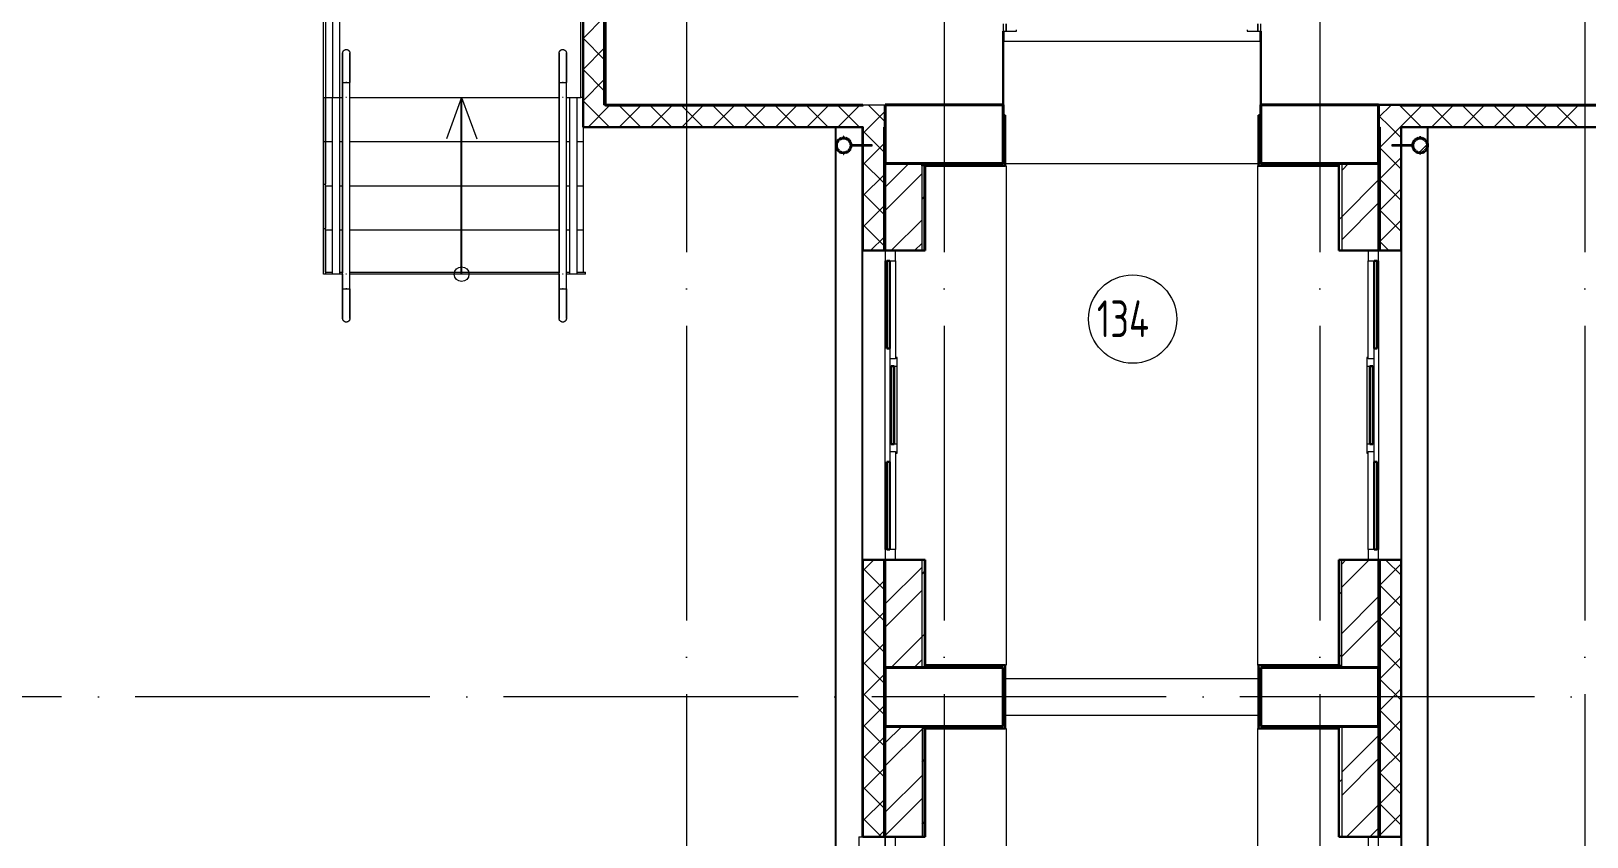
# Model space of a CAD drawing. Header units: millimetres. Extents: x -259809 to 472825, y -397243 to 31861.
# Drawn here: x -39156 to -28592, y -346452 to -340982 of the extents above; entities that cross this region are included whole.
import ezdxf

# ---------------------------------------------------------------- set-up
doc = ezdxf.new("R2010")
doc.units = ezdxf.units.MM
doc.linetypes.add('ADSK_Линия сетки', pattern=[25, 20, -2.5, 0, -2.5])
doc.linetypes.add('ADSK_Сверху', pattern=[450, 300, -150])
for name, color, linetype, lineweight in [('_ Окна', 252, 'Continuous', 30), ('Аннотация', 252, 'Continuous', 18), ('Двери', 252, 'Continuous', 9), ('Лестницы', 252, 'Continuous', 9), ('Линии', 7, 'Continuous', 9), ('Марки помещений', 252, 'Continuous', 20), ('Несущие колонны', 252, 'Continuous', 18), ('Обобщенные модели', 252, 'Continuous', 18), ('Ограждение', 252, 'Continuous', 9), ('Окна', 252, 'Continuous', 9), ('Оси', 252, 'Continuous', 9), ('Стены внутренние', 252, 'Continuous', 18), ('Стены наружные', 252, 'Continuous', 18), ('Стены штриховка', 7, 'Continuous', 9)]:
    doc.layers.add(name, color=color, linetype=linetype, lineweight=lineweight)
doc.layers.add('Стены', color=194, linetype='Continuous')
doc.layers.add('Узлы', color=252, linetype='Continuous')
doc.styles.add('GOST Common_3', font='', dxfattribs={"height": 3.5})
doc.styles.get('GOST Common_3').set_extended_font_data('GOST 2.304 type A')
pattern_1 = [(45, (-32119.82, 94.42), (-106.066, 106.066), [])]

# ---------------------------------------------------------------- blocks, each defined once
blk = doc.blocks.new('1 этаж')
at = {"layer": 'Обобщенные модели', "lineweight": 9, "true_color": 0x636466}
h = blk.add_hatch(dxfattribs=at)
h.set_pattern_fill('FP_8', color=251, style=0, pattern_type=2)
h.set_pattern_definition(pattern_1)
h.paths.add_polyline_path([(-33647, 10880), (-33625, 10881), (-33606, 10891), (-33592, 10909), (-33588, 10929), (-33594, 10951), (-33608, 10969), (-33628, 10977), (-33651, 10976), (-33670, 10966), (-33683, 10948), (-33688, 10929), (-33682, 10906), (-33667, 10889), (-33649, 10880)])
h = blk.add_hatch(dxfattribs=at)
h.set_pattern_fill('FP_7', color=251, style=0, pattern_type=2)
h.set_pattern_definition(pattern_1)
h.paths.add_polyline_path([(-29714, 10880), (-29710, 10881), (-29692, 10891), (-29678, 10909), (-29674, 10929), (-29680, 10951), (-29694, 10969), (-29714, 10977), (-29737, 10977), (-29756, 10966), (-29769, 10948), (-29774, 10929), (-29768, 10906), (-29753, 10889), (-29733, 10880), (-29724, 10880)])
at = {"layer": '_ Окна', "color": 251, "lineweight": 18, "true_color": 0x636466}
for p, q in [((-33356, 10215), (-33356, 10145)), ((-33356, 10145), (-33346, 10145)), ((-33326, 10145), (-33286, 10145)), ((-33286, 10145), (-33286, 10215)), ((-30076, 10215), (-30076, 10145)), ((-30076, 10145), (-30036, 10145)), ((-30016, 10145), (-30006, 10145)), ((-30006, 10145), (-30006, 10215)), ((-33286, 9480), (-33326, 9480)), ((-33326, 9480), (-33326, 9430)), ((-33326, 9430), (-33276, 9430)), ((-33276, 9490), (-33286, 9490)), ((-33286, 9490), (-33286, 9480)), ((-33276, 9430), (-33276, 9490)), ((-30076, 9490), (-30086, 9490)), ((-30086, 9490), (-30086, 9430)), ((-30086, 9430), (-30036, 9430)), ((-30076, 9480), (-30076, 9490)), ((-30036, 9480), (-30076, 9480)), ((-30036, 9430), (-30036, 9480)), ((-33276, 8900), (-33326, 8900)), ((-33326, 8900), (-33326, 8850)), ((-33276, 8840), (-33276, 8900)), ((-30036, 8900), (-30086, 8900)), ((-30086, 8900), (-30086, 8840)), ((-30036, 8850), (-30036, 8900)), ((-33326, 8850), (-33286, 8850)), ((-33286, 8850), (-33286, 8840)), ((-33286, 8840), (-33276, 8840)), ((-30086, 8840), (-30076, 8840)), ((-30076, 8840), (-30076, 8850)), ((-30076, 8850), (-30036, 8850)), ((-33346, 8185), (-33356, 8185)), ((-33356, 8185), (-33356, 8115)), ((-33286, 8185), (-33326, 8185)), ((-33286, 8115), (-33286, 8185)), ((-30036, 8185), (-30076, 8185)), ((-30076, 8185), (-30076, 8115)), ((-30006, 8185), (-30016, 8185)), ((-30006, 8115), (-30006, 8185)), ((-33356, 6235), (-33356, 6165)), ((-33286, 6165), (-33286, 6235)), ((-30076, 6235), (-30076, 6165)), ((-30006, 6165), (-30006, 6235))]:
    blk.add_line(p, q, dxfattribs=at)
at = {"layer": '_ Окна', "color": 251, "true_color": 0x636466}
for p, q in [((-33326, 10145), (-33346, 10145)), ((-33346, 10145), (-33346, 9550)), ((-33326, 9550), (-33326, 10145)), ((-30036, 10145), (-30036, 9550)), ((-30016, 10145), (-30036, 10145)), ((-30016, 9550), (-30016, 10145)), ((-33346, 9550), (-33326, 9550)), ((-30036, 9550), (-30016, 9550)), ((-33296, 9430), (-33316, 9430)), ((-33316, 9430), (-33316, 8900)), ((-33296, 8900), (-33296, 9430)), ((-30066, 9430), (-30066, 8900)), ((-30046, 9430), (-30066, 9430)), ((-30046, 8900), (-30046, 9430)), ((-33316, 8900), (-33296, 8900)), ((-30066, 8900), (-30046, 8900)), ((-33326, 8780), (-33346, 8780)), ((-33346, 8780), (-33346, 8185)), ((-33326, 8185), (-33326, 8780)), ((-30036, 8780), (-30036, 8185)), ((-30016, 8780), (-30036, 8780)), ((-30016, 8185), (-30016, 8780)), ((-33346, 8185), (-33326, 8185)), ((-30036, 8185), (-30016, 8185))]:
    blk.add_line(p, q, dxfattribs=at)
at = {"layer": 'Аннотация', "color": 251, "lineweight": 20, "true_color": 0x636466}
for q in [(-36335, 10973), (-36130, 10973)]:
    blk.add_line((-36233, 11255), q, dxfattribs=at)
blk.add_circle((-36233, 10055), 50, dxfattribs=at)
at = {"layer": 'Двери', "color": 251, "true_color": 0x636466}
for p, q in [((-32556, 11755), (-32556, 11705)), ((-32536, 11705), (-32536, 11755)), ((-32536, 11755), (-32536, 11705)), ((-30826, 11755), (-30826, 11705)), ((-30826, 11705), (-30826, 11755)), ((-30806, 11705), (-30806, 11755)), ((-32556, 11705), (-32536, 11705)), ((-32536, 11705), (-32464, 11705)), ((-32464, 11705), (-32464, 11713)), ((-30898, 11713), (-30898, 11705)), ((-30898, 11705), (-30826, 11705)), ((-30826, 11705), (-30806, 11705))]:
    blk.add_line(p, q, dxfattribs=at)
at = {"layer": 'Лестницы', "color": 251, "true_color": 0x636466}
for p, q in [((-37156, 14738), (-37156, 11255)), ((-37156, 11255), (-37111, 11255)), ((-37156, 10955), (-37156, 11255)), ((-37156, 11255), (-37111, 11255)), ((-37060, 11255), (-37041, 11255)), ((-37060, 11255), (-37041, 11255)), ((-36991, 11255), (-35571, 11255)), ((-36991, 11255), (-35571, 11255)), ((-35521, 11255), (-35501, 11255)), ((-35521, 11255), (-35501, 11255)), ((-35451, 11255), (-35423, 11255)), ((-35451, 11255), (-35423, 11255)), ((-35406, 10955), (-35406, 11053)), ((-37156, 10655), (-37156, 10955)), ((-37156, 10955), (-37111, 10955)), ((-37156, 10955), (-37111, 10955)), ((-37061, 10955), (-37041, 10955)), ((-37061, 10955), (-37041, 10955)), ((-36991, 10955), (-35571, 10955)), ((-36991, 10955), (-35571, 10955)), ((-35521, 10955), (-35501, 10955)), ((-35521, 10955), (-35501, 10955)), ((-35451, 10955), (-35406, 10955)), ((-35451, 10955), (-35406, 10955)), ((-35406, 10655), (-35406, 10955)), ((-37156, 10355), (-37156, 10655)), ((-37156, 10655), (-37111, 10655)), ((-37156, 10655), (-37111, 10655)), ((-37061, 10655), (-37041, 10655)), ((-37061, 10655), (-37041, 10655)), ((-36991, 10655), (-35571, 10655)), ((-36991, 10655), (-35571, 10655)), ((-35521, 10655), (-35501, 10655)), ((-35521, 10655), (-35501, 10655)), ((-35451, 10655), (-35406, 10655)), ((-35451, 10655), (-35406, 10655)), ((-35406, 10355), (-35406, 10655)), ((-37156, 10068), (-37156, 10355)), ((-37156, 10355), (-37111, 10355)), ((-37156, 10355), (-37111, 10355)), ((-37061, 10355), (-37041, 10355)), ((-37061, 10355), (-37041, 10355)), ((-36991, 10355), (-35571, 10355)), ((-36991, 10355), (-35571, 10355)), ((-35521, 10355), (-35501, 10355)), ((-35521, 10355), (-35501, 10355)), ((-35451, 10355), (-35406, 10355)), ((-35451, 10355), (-35406, 10355)), ((-35406, 10068), (-35406, 10355))]:
    blk.add_line(p, q, dxfattribs=at)
at = {"layer": 'Линии', "color": 251, "linetype": 'ADSK_Сверху', "ltscale": 100, "true_color": 0x636466}
for p, q in [((-32556, 10805), (-30806, 10805)), ((-32556, 7310), (-30806, 7310)), ((-32556, 7060), (-30806, 7060))]:
    blk.add_line(p, q, dxfattribs=at)
at = {"layer": 'Марки помещений', "color": 251, "true_color": 0x636466}
blk.add_circle((-31676, 9750), 300, dxfattribs=at)
at = {"layer": 'Несущие колонны', "color": 251, "lineweight": 40, "true_color": 0x636466}
for p, q in [((-33356, 11205), (-32556, 11205)), ((-33356, 10805), (-33356, 11205)), ((-32556, 11205), (-33356, 11205)), ((-33356, 11205), (-33356, 10805)), ((-32556, 11205), (-32556, 10805)), ((-32556, 10805), (-32556, 11205)), ((-30806, 11205), (-30006, 11205)), ((-30806, 10805), (-30806, 11205)), ((-30006, 11205), (-30806, 11205)), ((-30806, 11205), (-30806, 10805)), ((-30006, 11205), (-30006, 10805)), ((-30006, 10805), (-30006, 11205)), ((-32556, 10805), (-33356, 10805)), ((-33106, 10805), (-32556, 10805)), ((-30006, 10805), (-30806, 10805)), ((-30806, 10805), (-30256, 10805)), ((-33356, 7385), (-32556, 7385)), ((-33356, 6985), (-33356, 7385)), ((-33356, 7385), (-33356, 6985)), ((-32556, 7385), (-33106, 7385)), ((-32556, 7385), (-32556, 6985)), ((-32556, 6985), (-32556, 7385)), ((-30806, 7385), (-30006, 7385)), ((-30806, 6985), (-30806, 7385)), ((-30256, 7385), (-30806, 7385)), ((-30806, 7385), (-30806, 6985)), ((-30006, 7385), (-30006, 6985)), ((-30006, 6985), (-30006, 7385)), ((-32556, 6985), (-33356, 6985)), ((-33106, 6985), (-32556, 6985)), ((-30006, 6985), (-30806, 6985)), ((-30806, 6985), (-30256, 6985))]:
    blk.add_line(p, q, dxfattribs=at)
at = {"layer": 'Несущие колонны', "color": 251, "true_color": 0x636466}
for p, q in [((-33356, 10805), (-33106, 10805)), ((-30256, 10805), (-30006, 10805)), ((-33106, 7385), (-33356, 7385)), ((-30006, 7385), (-30256, 7385)), ((-33356, 6985), (-33106, 6985)), ((-30256, 6985), (-30006, 6985))]:
    blk.add_line(p, q, dxfattribs=at)
at = {"layer": 'Обобщенные модели', "color": 251, "true_color": 0x636466}
for p, q in [((-33637, 10991), (-33639, 10991)), ((-33639, 10991), (-33639, 10981)), ((-33637, 10991), (-33639, 10991)), ((-33639, 10991), (-33639, 10981)), ((-33637, 10991), (-33639, 10991)), ((-33639, 10991), (-33639, 10981)), ((-33637, 10991), (-33639, 10991)), ((-33639, 10991), (-33639, 10981)), ((-33637, 10981), (-33637, 10991)), ((-33637, 10981), (-33637, 10991)), ((-33637, 10981), (-33637, 10991)), ((-33637, 10981), (-33637, 10991)), ((-29723, 10991), (-29725, 10991)), ((-29725, 10991), (-29725, 10981)), ((-29723, 10991), (-29725, 10991)), ((-29725, 10991), (-29725, 10981)), ((-29723, 10991), (-29725, 10991)), ((-29725, 10991), (-29725, 10981)), ((-29723, 10991), (-29725, 10991)), ((-29725, 10991), (-29725, 10981)), ((-29723, 10981), (-29723, 10991)), ((-29723, 10981), (-29723, 10991)), ((-29723, 10981), (-29723, 10991)), ((-29723, 10981), (-29723, 10991)), ((-33639, 10979), (-33639, 10981)), ((-33637, 10979), (-33639, 10979)), ((-33637, 10981), (-33637, 10979)), ((-33446, 10932), (-33586, 10932)), ((-33586, 10932), (-33586, 10930)), ((-33586, 10928), (-33586, 10925)), ((-33586, 10925), (-33446, 10925)), ((-33446, 10925), (-33446, 10932)), ((-29776, 10932), (-29916, 10932)), ((-29916, 10932), (-29916, 10925)), ((-29916, 10925), (-29776, 10925)), ((-29776, 10930), (-29776, 10932)), ((-29776, 10925), (-29776, 10928)), ((-29725, 10979), (-29725, 10981)), ((-29723, 10979), (-29725, 10979)), ((-29723, 10981), (-29723, 10979)), ((-33639, 10877), (-33639, 10879)), ((-33639, 10879), (-33637, 10879)), ((-33639, 10877), (-33639, 10867)), ((-33639, 10877), (-33639, 10867)), ((-33639, 10877), (-33639, 10867)), ((-33639, 10877), (-33639, 10867)), ((-33639, 10867), (-33637, 10867)), ((-33639, 10867), (-33637, 10867)), ((-33639, 10867), (-33637, 10867)), ((-33639, 10867), (-33637, 10867)), ((-33637, 10879), (-33637, 10877)), ((-33637, 10867), (-33637, 10877)), ((-33637, 10867), (-33637, 10877)), ((-33637, 10867), (-33637, 10877)), ((-33637, 10867), (-33637, 10877)), ((-29725, 10877), (-29725, 10879)), ((-29725, 10879), (-29723, 10879)), ((-29725, 10877), (-29725, 10867)), ((-29725, 10877), (-29725, 10867)), ((-29725, 10877), (-29725, 10867)), ((-29725, 10877), (-29725, 10867)), ((-29725, 10867), (-29723, 10867)), ((-29725, 10867), (-29723, 10867)), ((-29725, 10867), (-29723, 10867)), ((-29725, 10867), (-29723, 10867)), ((-29723, 10879), (-29723, 10877)), ((-29723, 10867), (-29723, 10877)), ((-29723, 10867), (-29723, 10877)), ((-29723, 10867), (-29723, 10877)), ((-29723, 10867), (-29723, 10877))]:
    blk.add_line(p, q, dxfattribs=at)
for centre, radius, start, end in [((-33638, 10929), 52, 0, 180), ((-33638, 10929), 52, 180, 0), ((-33638, 10929), 50, 0, 180), ((-33638, 10929), 50, 180, 0), ((-29724, 10929), 52, 0, 180), ((-29724, 10929), 52, 180, 0), ((-29724, 10929), 50, 0, 180), ((-29724, 10929), 50, 180, 0)]:
    blk.add_arc(centre, radius, start, end, dxfattribs=at)
at = {"layer": 'Обобщенные модели', "color": 251, "lineweight": 40, "true_color": 0x636466}
for centre, start, end in [((-33638, 10929), 156.6941, 180), ((-33638, 10929), 180, 203.3059), ((-33638, 10929), 131.0768, 152.8285), ((-33638, 10929), 207.1715, 228.9232), ((-33638, 10929), 103.6312, 126.2008), ((-33638, 10929), 233.7992, 256.3688), ((-33638, 10929), 78.9964, 101.0036), ((-33638, 10929), 53.7992, 76.3688), ((-33638, 10929), 284.3935, 306.2008), ((-33638, 10929), 27.1715, 49.417), ((-33638, 10929), 310.583, 332.8285), ((-33638, 10929), 0, 23.3059), ((-33638, 10929), 336.6941, 0), ((-29724, 10929), 156.6941, 180), ((-29724, 10929), 180, 203.3059), ((-29724, 10929), 130.583, 152.8285), ((-29724, 10929), 207.1715, 229.417), ((-29724, 10929), 103.6312, 126.2008), ((-29724, 10929), 233.7992, 256.3688), ((-29724, 10929), 78.9964, 101.0036), ((-29724, 10929), 53.7992, 76.3688), ((-29724, 10929), 283.6312, 306.2008), ((-29724, 10929), 27.1715, 49.417), ((-29724, 10929), 310.583, 332.8285), ((-29724, 10929), 0, 23.3059), ((-29724, 10929), 336.6941, 0), ((-33638, 10929), 258.9964, 281.0036), ((-29724, 10929), 258.9964, 281.0036)]:
    blk.add_arc(centre, 50, start, end, dxfattribs=at)
at = {"layer": 'Ограждение', "color": 251, "true_color": 0x636466}
for p, q in [((-37110, 14753), (-37110, 11255)), ((-37060, 11255), (-37060, 14753)), ((-37041, 11355), (-37041, 11261)), ((-37041, 11355), (-36991, 11355)), ((-37041, 11255), (-37041, 11355)), ((-37013, 11355), (-37018, 11355)), ((-37018, 11355), (-37016, 11355)), ((-37016, 11355), (-37013, 11355)), ((-36991, 11261), (-36991, 11355)), ((-36991, 11255), (-36991, 11355)), ((-35571, 11355), (-35571, 11261)), ((-35571, 11355), (-35521, 11355)), ((-35571, 11255), (-35571, 11355)), ((-35543, 11355), (-35548, 11355)), ((-35548, 11355), (-35546, 11355)), ((-35546, 11355), (-35543, 11355)), ((-35521, 11261), (-35521, 11355)), ((-35521, 11255), (-35521, 11355)), ((-37111, 11255), (-37061, 11255)), ((-37111, 11255), (-37111, 10055)), ((-37088, 11255), (-37083, 11255)), ((-37061, 11255), (-37061, 10055)), ((-37061, 11255), (-37060, 11255)), ((-37041, 11261), (-37041, 10061)), ((-37041, 10055), (-37041, 11255)), ((-36991, 10061), (-36991, 11261)), ((-36991, 10055), (-36991, 11255)), ((-35571, 11261), (-35571, 10061)), ((-35571, 10055), (-35571, 11255)), ((-35521, 10061), (-35521, 11261)), ((-35521, 10055), (-35521, 11255)), ((-35501, 11255), (-35451, 11255)), ((-35501, 11255), (-35501, 10055)), ((-35451, 11255), (-35451, 10055)), ((-32541, 10790), (-32536, 10790)), ((-32536, 10790), (-32536, 7400)), ((-30826, 10790), (-30821, 10790)), ((-30826, 7400), (-30826, 10790)), ((-37061, 10055), (-37111, 10055)), ((-37041, 10055), (-37041, 9955)), ((-37041, 9955), (-37041, 10055)), ((-36991, 9955), (-36991, 10055)), ((-36991, 9955), (-36991, 10055)), ((-35571, 10055), (-35571, 9955)), ((-35571, 9955), (-35571, 10055)), ((-35521, 9955), (-35521, 10055)), ((-35521, 9955), (-35521, 10055)), ((-35451, 10055), (-35501, 10055)), ((-37041, 9955), (-36991, 9955)), ((-37018, 9955), (-37013, 9955)), ((-37016, 9955), (-37018, 9955)), ((-37013, 9955), (-37016, 9955)), ((-35571, 9955), (-35521, 9955)), ((-35548, 9955), (-35543, 9955)), ((-35546, 9955), (-35548, 9955)), ((-35543, 9955), (-35546, 9955)), ((-32536, 7400), (-32541, 7400)), ((-30821, 7400), (-30826, 7400)), ((-32541, 6970), (-32536, 6970)), ((-32536, 6970), (-32536, 3370)), ((-30826, 6970), (-30821, 6970)), ((-30826, 3370), (-30826, 6970))]:
    blk.add_line(p, q, dxfattribs=at)
at = {"layer": 'Ограждение', "color": 251, "true_color": 0x636466, "flags": 128}
for points in [[(-37041, 11555), (-37041, 11556), (-37041, 11557), (-37041, 11558), (-37040, 11559), (-37040, 11560), (-37040, 11561), (-37040, 11562), (-37040, 11563), (-37039, 11563), (-37039, 11564), (-37038, 11565), (-37038, 11566), (-37037, 11567), (-37037, 11568), (-37036, 11569), (-37036, 11570), (-37035, 11570), (-37035, 11571), (-37034, 11572), (-37033, 11573), (-37032, 11573), (-37032, 11574), (-37031, 11575), (-37030, 11575), (-37029, 11576), (-37028, 11576), (-37028, 11577), (-37027, 11577), (-37026, 11578), (-37025, 11578), (-37024, 11578), (-37023, 11579), (-37022, 11579), (-37021, 11579), (-37020, 11579), (-37019, 11579), (-37018, 11580), (-37017, 11580), (-37016, 11580), (-37016, 11580)], [(-37041, 11355), (-37041, 11363), (-37041, 11371), (-37041, 11379), (-37041, 11387), (-37041, 11394), (-37041, 11402), (-37041, 11410), (-37041, 11418), (-37041, 11425), (-37041, 11433), (-37041, 11440), (-37041, 11447), (-37041, 11454), (-37041, 11461), (-37041, 11468), (-37041, 11474), (-37041, 11480), (-37041, 11487), (-37041, 11492), (-37041, 11498), (-37041, 11504), (-37041, 11509), (-37041, 11514), (-37041, 11519), (-37041, 11523), (-37041, 11527), (-37041, 11531), (-37041, 11535), (-37041, 11538), (-37041, 11541), (-37041, 11544), (-37041, 11546), (-37041, 11548), (-37041, 11550), (-37041, 11552), (-37041, 11553), (-37041, 11554), (-37041, 11554), (-37041, 11555), (-37041, 11555)], [(-37041, 11555), (-37041, 11555), (-37041, 11554), (-37041, 11553), (-37041, 11552), (-37041, 11551), (-37041, 11549), (-37041, 11547), (-37041, 11545), (-37041, 11542), (-37041, 11539), (-37041, 11536), (-37041, 11532), (-37041, 11528), (-37041, 11524), (-37041, 11520), (-37041, 11515), (-37041, 11510), (-37041, 11505), (-37041, 11500), (-37041, 11494), (-37041, 11488), (-37041, 11482), (-37041, 11476), (-37041, 11469), (-37041, 11463), (-37041, 11456), (-37041, 11449), (-37041, 11442), (-37041, 11435), (-37041, 11427), (-37041, 11420), (-37041, 11412), (-37041, 11404), (-37041, 11397), (-37041, 11389), (-37041, 11381), (-37041, 11373), (-37041, 11365), (-37041, 11357), (-37041, 11355)], [(-37016, 11580), (-37015, 11580), (-37014, 11580), (-37013, 11580), (-37012, 11579), (-37011, 11579), (-37010, 11579), (-37009, 11579), (-37008, 11578), (-37007, 11578), (-37006, 11578), (-37005, 11577), (-37004, 11577), (-37003, 11576), (-37003, 11576), (-37002, 11575), (-37001, 11575), (-37000, 11574), (-36999, 11573), (-36999, 11573), (-36998, 11572), (-36997, 11571), (-36997, 11571), (-36996, 11570), (-36995, 11569), (-36995, 11568), (-36994, 11567), (-36994, 11566), (-36993, 11566), (-36993, 11565), (-36993, 11564), (-36992, 11563), (-36992, 11562), (-36992, 11561), (-36991, 11560), (-36991, 11559), (-36991, 11558), (-36991, 11557), (-36991, 11556), (-36991, 11555), (-36991, 11555)], [(-36991, 11355), (-36991, 11363), (-36991, 11371), (-36991, 11379), (-36991, 11387), (-36991, 11394), (-36991, 11402), (-36991, 11410), (-36991, 11418), (-36991, 11425), (-36991, 11433), (-36991, 11440), (-36991, 11447), (-36991, 11454), (-36991, 11461), (-36991, 11468), (-36991, 11474), (-36991, 11480), (-36991, 11487), (-36991, 11492), (-36991, 11498), (-36991, 11504), (-36991, 11509), (-36991, 11514), (-36991, 11519), (-36991, 11523), (-36991, 11527), (-36991, 11531), (-36991, 11535), (-36991, 11538), (-36991, 11541), (-36991, 11544), (-36991, 11546), (-36991, 11548), (-36991, 11550), (-36991, 11552), (-36991, 11553), (-36991, 11554), (-36991, 11554), (-36991, 11555), (-36991, 11555)], [(-36991, 11555), (-36991, 11555), (-36991, 11554), (-36991, 11553), (-36991, 11552), (-36991, 11551), (-36991, 11549), (-36991, 11547), (-36991, 11545), (-36991, 11542), (-36991, 11539), (-36991, 11536), (-36991, 11532), (-36991, 11528), (-36991, 11524), (-36991, 11520), (-36991, 11515), (-36991, 11510), (-36991, 11505), (-36991, 11500), (-36991, 11494), (-36991, 11488), (-36991, 11482), (-36991, 11476), (-36991, 11469), (-36991, 11463), (-36991, 11456), (-36991, 11449), (-36991, 11442), (-36991, 11435), (-36991, 11427), (-36991, 11420), (-36991, 11412), (-36991, 11404), (-36991, 11397), (-36991, 11389), (-36991, 11381), (-36991, 11373), (-36991, 11365), (-36991, 11357), (-36991, 11355)], [(-35571, 11555), (-35571, 11556), (-35571, 11557), (-35571, 11558), (-35570, 11559), (-35570, 11560), (-35570, 11561), (-35570, 11562), (-35570, 11563), (-35569, 11563), (-35569, 11564), (-35568, 11565), (-35568, 11566), (-35567, 11567), (-35567, 11568), (-35566, 11569), (-35566, 11570), (-35565, 11570), (-35565, 11571), (-35564, 11572), (-35563, 11573), (-35562, 11573), (-35562, 11574), (-35561, 11575), (-35560, 11575), (-35559, 11576), (-35558, 11576), (-35558, 11577), (-35557, 11577), (-35556, 11578), (-35555, 11578), (-35554, 11578), (-35553, 11579), (-35552, 11579), (-35551, 11579), (-35550, 11579), (-35549, 11579), (-35548, 11580), (-35547, 11580), (-35546, 11580), (-35546, 11580)], [(-35571, 11355), (-35571, 11363), (-35571, 11371), (-35571, 11379), (-35571, 11387), (-35571, 11394), (-35571, 11402), (-35571, 11410), (-35571, 11418), (-35571, 11425), (-35571, 11433), (-35571, 11440), (-35571, 11447), (-35571, 11454), (-35571, 11461), (-35571, 11468), (-35571, 11474), (-35571, 11480), (-35571, 11487), (-35571, 11492), (-35571, 11498), (-35571, 11504), (-35571, 11509), (-35571, 11514), (-35571, 11519), (-35571, 11523), (-35571, 11527), (-35571, 11531), (-35571, 11535), (-35571, 11538), (-35571, 11541), (-35571, 11544), (-35571, 11546), (-35571, 11548), (-35571, 11550), (-35571, 11552), (-35571, 11553), (-35571, 11554), (-35571, 11554), (-35571, 11555), (-35571, 11555)], [(-35571, 11555), (-35571, 11555), (-35571, 11554), (-35571, 11553), (-35571, 11552), (-35571, 11551), (-35571, 11549), (-35571, 11547), (-35571, 11545), (-35571, 11542), (-35571, 11539), (-35571, 11536), (-35571, 11532), (-35571, 11528), (-35571, 11524), (-35571, 11520), (-35571, 11515), (-35571, 11510), (-35571, 11505), (-35571, 11500), (-35571, 11494), (-35571, 11488), (-35571, 11482), (-35571, 11476), (-35571, 11469), (-35571, 11463), (-35571, 11456), (-35571, 11449), (-35571, 11442), (-35571, 11435), (-35571, 11427), (-35571, 11420), (-35571, 11412), (-35571, 11404), (-35571, 11397), (-35571, 11389), (-35571, 11381), (-35571, 11373), (-35571, 11365), (-35571, 11357), (-35571, 11355)], [(-35546, 11580), (-35545, 11580), (-35544, 11580), (-35543, 11580), (-35542, 11579), (-35541, 11579), (-35540, 11579), (-35539, 11579), (-35538, 11578), (-35537, 11578), (-35536, 11578), (-35535, 11577), (-35534, 11577), (-35533, 11576), (-35533, 11576), (-35532, 11575), (-35531, 11575), (-35530, 11574), (-35529, 11573), (-35529, 11573), (-35528, 11572), (-35527, 11571), (-35527, 11571), (-35526, 11570), (-35525, 11569), (-35525, 11568), (-35524, 11567), (-35524, 11566), (-35523, 11566), (-35523, 11565), (-35523, 11564), (-35522, 11563), (-35522, 11562), (-35522, 11561), (-35521, 11560), (-35521, 11559), (-35521, 11558), (-35521, 11557), (-35521, 11556), (-35521, 11555), (-35521, 11555)], [(-35521, 11355), (-35521, 11363), (-35521, 11371), (-35521, 11379), (-35521, 11387), (-35521, 11394), (-35521, 11402), (-35521, 11410), (-35521, 11418), (-35521, 11425), (-35521, 11433), (-35521, 11440), (-35521, 11447), (-35521, 11454), (-35521, 11461), (-35521, 11468), (-35521, 11474), (-35521, 11480), (-35521, 11487), (-35521, 11492), (-35521, 11498), (-35521, 11504), (-35521, 11509), (-35521, 11514), (-35521, 11519), (-35521, 11523), (-35521, 11527), (-35521, 11531), (-35521, 11535), (-35521, 11538), (-35521, 11541), (-35521, 11544), (-35521, 11546), (-35521, 11548), (-35521, 11550), (-35521, 11552), (-35521, 11553), (-35521, 11554), (-35521, 11554), (-35521, 11555), (-35521, 11555)], [(-35521, 11555), (-35521, 11555), (-35521, 11554), (-35521, 11553), (-35521, 11552), (-35521, 11551), (-35521, 11549), (-35521, 11547), (-35521, 11545), (-35521, 11542), (-35521, 11539), (-35521, 11536), (-35521, 11532), (-35521, 11528), (-35521, 11524), (-35521, 11520), (-35521, 11515), (-35521, 11510), (-35521, 11505), (-35521, 11500), (-35521, 11494), (-35521, 11488), (-35521, 11482), (-35521, 11476), (-35521, 11469), (-35521, 11463), (-35521, 11456), (-35521, 11449), (-35521, 11442), (-35521, 11435), (-35521, 11427), (-35521, 11420), (-35521, 11412), (-35521, 11404), (-35521, 11397), (-35521, 11389), (-35521, 11381), (-35521, 11373), (-35521, 11365), (-35521, 11357), (-35521, 11355)], [(-37041, 9955), (-37041, 9947), (-37041, 9939), (-37041, 9931), (-37041, 9923), (-37041, 9915), (-37041, 9907), (-37041, 9899), (-37041, 9892), (-37041, 9884), (-37041, 9877), (-37041, 9869), (-37041, 9862), (-37041, 9855), (-37041, 9848), (-37041, 9842), (-37041, 9835), (-37041, 9829), (-37041, 9823), (-37041, 9817), (-37041, 9811), (-37041, 9806), (-37041, 9801), (-37041, 9796), (-37041, 9791), (-37041, 9786), (-37041, 9782), (-37041, 9778), (-37041, 9775), (-37041, 9771), (-37041, 9768), (-37041, 9766), (-37041, 9763), (-37041, 9761), (-37041, 9759), (-37041, 9758), (-37041, 9756), (-37041, 9756), (-37041, 9755), (-37041, 9755), (-37041, 9755)], [(-37041, 9755), (-37041, 9755), (-37041, 9755), (-37041, 9756), (-37041, 9757), (-37041, 9759), (-37041, 9760), (-37041, 9762), (-37041, 9765), (-37041, 9768), (-37041, 9770), (-37041, 9774), (-37041, 9777), (-37041, 9781), (-37041, 9785), (-37041, 9790), (-37041, 9794), (-37041, 9799), (-37041, 9804), (-37041, 9810), (-37041, 9815), (-37041, 9821), (-37041, 9827), (-37041, 9834), (-37041, 9840), (-37041, 9847), (-37041, 9853), (-37041, 9860), (-37041, 9868), (-37041, 9875), (-37041, 9882), (-37041, 9890), (-37041, 9897), (-37041, 9905), (-37041, 9913), (-37041, 9921), (-37041, 9929), (-37041, 9937), (-37041, 9945), (-37041, 9953), (-37041, 9955)], [(-36991, 9955), (-36991, 9947), (-36991, 9939), (-36991, 9931), (-36991, 9923), (-36991, 9915), (-36991, 9907), (-36991, 9899), (-36991, 9892), (-36991, 9884), (-36991, 9877), (-36991, 9869), (-36991, 9862), (-36991, 9855), (-36991, 9848), (-36991, 9842), (-36991, 9835), (-36991, 9829), (-36991, 9823), (-36991, 9817), (-36991, 9811), (-36991, 9806), (-36991, 9801), (-36991, 9796), (-36991, 9791), (-36991, 9786), (-36991, 9782), (-36991, 9778), (-36991, 9775), (-36991, 9771), (-36991, 9768), (-36991, 9766), (-36991, 9763), (-36991, 9761), (-36991, 9759), (-36991, 9758), (-36991, 9756), (-36991, 9756), (-36991, 9755), (-36991, 9755), (-36991, 9755)], [(-36991, 9755), (-36991, 9755), (-36991, 9755), (-36991, 9756), (-36991, 9757), (-36991, 9759), (-36991, 9760), (-36991, 9762), (-36991, 9765), (-36991, 9768), (-36991, 9770), (-36991, 9774), (-36991, 9777), (-36991, 9781), (-36991, 9785), (-36991, 9790), (-36991, 9794), (-36991, 9799), (-36991, 9804), (-36991, 9810), (-36991, 9815), (-36991, 9821), (-36991, 9827), (-36991, 9834), (-36991, 9840), (-36991, 9847), (-36991, 9853), (-36991, 9860), (-36991, 9868), (-36991, 9875), (-36991, 9882), (-36991, 9890), (-36991, 9897), (-36991, 9905), (-36991, 9913), (-36991, 9921), (-36991, 9929), (-36991, 9937), (-36991, 9945), (-36991, 9953), (-36991, 9955)], [(-35571, 9955), (-35571, 9947), (-35571, 9939), (-35571, 9931), (-35571, 9923), (-35571, 9915), (-35571, 9907), (-35571, 9899), (-35571, 9892), (-35571, 9884), (-35571, 9877), (-35571, 9869), (-35571, 9862), (-35571, 9855), (-35571, 9848), (-35571, 9842), (-35571, 9835), (-35571, 9829), (-35571, 9823), (-35571, 9817), (-35571, 9811), (-35571, 9806), (-35571, 9801), (-35571, 9796), (-35571, 9791), (-35571, 9786), (-35571, 9782), (-35571, 9778), (-35571, 9775), (-35571, 9771), (-35571, 9768), (-35571, 9766), (-35571, 9763), (-35571, 9761), (-35571, 9759), (-35571, 9758), (-35571, 9756), (-35571, 9756), (-35571, 9755), (-35571, 9755), (-35571, 9755)], [(-35571, 9755), (-35571, 9755), (-35571, 9755), (-35571, 9756), (-35571, 9757), (-35571, 9759), (-35571, 9760), (-35571, 9762), (-35571, 9765), (-35571, 9768), (-35571, 9770), (-35571, 9774), (-35571, 9777), (-35571, 9781), (-35571, 9785), (-35571, 9790), (-35571, 9794), (-35571, 9799), (-35571, 9804), (-35571, 9810), (-35571, 9815), (-35571, 9821), (-35571, 9827), (-35571, 9834), (-35571, 9840), (-35571, 9847), (-35571, 9853), (-35571, 9860), (-35571, 9868), (-35571, 9875), (-35571, 9882), (-35571, 9890), (-35571, 9897), (-35571, 9905), (-35571, 9913), (-35571, 9921), (-35571, 9929), (-35571, 9937), (-35571, 9945), (-35571, 9953), (-35571, 9955)], [(-35521, 9955), (-35521, 9947), (-35521, 9939), (-35521, 9931), (-35521, 9923), (-35521, 9915), (-35521, 9907), (-35521, 9899), (-35521, 9892), (-35521, 9884), (-35521, 9877), (-35521, 9869), (-35521, 9862), (-35521, 9855), (-35521, 9848), (-35521, 9842), (-35521, 9835), (-35521, 9829), (-35521, 9823), (-35521, 9817), (-35521, 9811), (-35521, 9806), (-35521, 9801), (-35521, 9796), (-35521, 9791), (-35521, 9786), (-35521, 9782), (-35521, 9778), (-35521, 9775), (-35521, 9771), (-35521, 9768), (-35521, 9766), (-35521, 9763), (-35521, 9761), (-35521, 9759), (-35521, 9758), (-35521, 9756), (-35521, 9756), (-35521, 9755), (-35521, 9755), (-35521, 9755)], [(-35521, 9755), (-35521, 9755), (-35521, 9755), (-35521, 9756), (-35521, 9757), (-35521, 9759), (-35521, 9760), (-35521, 9762), (-35521, 9765), (-35521, 9768), (-35521, 9770), (-35521, 9774), (-35521, 9777), (-35521, 9781), (-35521, 9785), (-35521, 9790), (-35521, 9794), (-35521, 9799), (-35521, 9804), (-35521, 9810), (-35521, 9815), (-35521, 9821), (-35521, 9827), (-35521, 9834), (-35521, 9840), (-35521, 9847), (-35521, 9853), (-35521, 9860), (-35521, 9868), (-35521, 9875), (-35521, 9882), (-35521, 9890), (-35521, 9897), (-35521, 9905), (-35521, 9913), (-35521, 9921), (-35521, 9929), (-35521, 9937), (-35521, 9945), (-35521, 9953), (-35521, 9955)], [(-37016, 9730), (-37017, 9730), (-37018, 9730), (-37019, 9730), (-37020, 9730), (-37021, 9730), (-37022, 9730), (-37023, 9731), (-37024, 9731), (-37025, 9731), (-37026, 9732), (-37026, 9732), (-37027, 9733), (-37028, 9733), (-37029, 9734), (-37030, 9734), (-37031, 9735), (-37032, 9735), (-37032, 9736), (-37033, 9737), (-37034, 9737), (-37034, 9738), (-37035, 9739), (-37036, 9740), (-37036, 9740), (-37037, 9741), (-37037, 9742), (-37038, 9743), (-37038, 9744), (-37039, 9745), (-37039, 9746), (-37039, 9747), (-37040, 9748), (-37040, 9748), (-37040, 9749), (-37040, 9750), (-37041, 9751), (-37041, 9752), (-37041, 9753), (-37041, 9754), (-37041, 9755)], [(-36991, 9755), (-36991, 9754), (-36991, 9753), (-36991, 9752), (-36991, 9751), (-36991, 9750), (-36992, 9749), (-36992, 9748), (-36992, 9747), (-36992, 9746), (-36993, 9745), (-36993, 9744), (-36994, 9743), (-36994, 9742), (-36995, 9741), (-36995, 9741), (-36996, 9740), (-36996, 9739), (-36997, 9738), (-36998, 9737), (-36998, 9737), (-36999, 9736), (-37000, 9735), (-37001, 9735), (-37001, 9734), (-37002, 9734), (-37003, 9733), (-37004, 9733), (-37005, 9732), (-37006, 9732), (-37007, 9731), (-37008, 9731), (-37009, 9731), (-37010, 9730), (-37011, 9730), (-37012, 9730), (-37013, 9730), (-37014, 9730), (-37015, 9730), (-37016, 9730), (-37016, 9730)], [(-35546, 9730), (-35547, 9730), (-35548, 9730), (-35549, 9730), (-35550, 9730), (-35551, 9730), (-35552, 9730), (-35553, 9731), (-35554, 9731), (-35555, 9731), (-35556, 9732), (-35556, 9732), (-35557, 9733), (-35558, 9733), (-35559, 9734), (-35560, 9734), (-35561, 9735), (-35562, 9735), (-35562, 9736), (-35563, 9737), (-35564, 9737), (-35564, 9738), (-35565, 9739), (-35566, 9740), (-35566, 9740), (-35567, 9741), (-35567, 9742), (-35568, 9743), (-35568, 9744), (-35569, 9745), (-35569, 9746), (-35569, 9747), (-35570, 9748), (-35570, 9748), (-35570, 9749), (-35570, 9750), (-35571, 9751), (-35571, 9752), (-35571, 9753), (-35571, 9754), (-35571, 9755)], [(-35521, 9755), (-35521, 9754), (-35521, 9753), (-35521, 9752), (-35521, 9751), (-35521, 9750), (-35522, 9749), (-35522, 9748), (-35522, 9747), (-35522, 9746), (-35523, 9745), (-35523, 9744), (-35524, 9743), (-35524, 9742), (-35525, 9741), (-35525, 9741), (-35526, 9740), (-35526, 9739), (-35527, 9738), (-35528, 9737), (-35528, 9737), (-35529, 9736), (-35530, 9735), (-35531, 9735), (-35531, 9734), (-35532, 9734), (-35533, 9733), (-35534, 9733), (-35535, 9732), (-35536, 9732), (-35537, 9731), (-35538, 9731), (-35539, 9731), (-35540, 9730), (-35541, 9730), (-35542, 9730), (-35543, 9730), (-35544, 9730), (-35545, 9730), (-35546, 9730), (-35546, 9730)]]:
    blk.add_lwpolyline(points, dxfattribs=at)
at = {"layer": 'Ограждение', "color": 251, "true_color": 0x636466}
for points in [[(-37014, 11255), (-37014, 11255), (-37016, 11255), (-37017, 11255), (-37018, 11255)], [(-35544, 11255), (-35544, 11255), (-35546, 11255), (-35547, 11255), (-35548, 11255)], [(-37014, 10055), (-37014, 10055), (-37016, 10055), (-37017, 10055), (-37018, 10055)], [(-35544, 10055), (-35544, 10055), (-35546, 10055), (-35547, 10055), (-35548, 10055)]]:
    blk.add_open_spline(points, degree=3, dxfattribs=at)
at = {"layer": 'Окна', "color": 251, "true_color": 0x636466}
for p, q in [((-33356, 8185), (-33356, 10145)), ((-33286, 10145), (-33286, 9490)), ((-30076, 9490), (-30076, 10145)), ((-30006, 10145), (-30006, 8185)), ((-33326, 9550), (-33326, 9480)), ((-30036, 9480), (-30036, 9550)), ((-33326, 9430), (-33326, 8900)), ((-33276, 8900), (-33276, 9430)), ((-30086, 9430), (-30086, 8900)), ((-30036, 8900), (-30036, 9430)), ((-33326, 8850), (-33326, 8780)), ((-33286, 8840), (-33286, 8185)), ((-30076, 8185), (-30076, 8840)), ((-30036, 8780), (-30036, 8850)), ((-33536, 6235), (-33506, 6235)), ((-33536, 6235), (-33536, 4135)), ((-33357, 4135), (-33357, 6235))]:
    blk.add_line(p, q, dxfattribs=at)
at = {"layer": 'Оси', "color": 251, "linetype": 'ADSK_Линия сетки', "ltscale": 100, "true_color": 0x636466}
for p, q in [((-34706, 32205), (-34706, -33771)), ((-32956, 32205), (-32956, -33771)), ((-30406, 32205), (-30406, -33771)), ((-28606, 32205), (-28606, -33771)), ((-26448, 7185), (-72528, 7185))]:
    blk.add_line(p, q, dxfattribs=at)
at = {"layer": 'Стены', "color": 251, "true_color": 0x636466}
for p, q in [((-33691, -4643), (-33691, 11053)), ((-33511, 10932), (-33511, 11053)), ((-29851, 10932), (-29851, 11053)), ((-29671, 227), (-29671, 11053)), ((-33511, 6235), (-33511, 10926)), ((-29851, 447), (-29851, 10926))]:
    blk.add_line(p, q, dxfattribs=at)
at = {"layer": 'Стены внутренние', "color": 251, "lineweight": 30, "true_color": 0x636466}
for p, q in [((-35408, 12765), (-35408, 11053)), ((-35256, 12765), (-35256, 11205)), ((-32556, 11205), (-32556, 11705)), ((-30806, 11705), (-30806, 11205)), ((-35256, 11205), (-33508, 11205)), ((-33356, 11205), (-32556, 11205)), ((-33356, 11053), (-33356, 11205)), ((-30806, 11205), (-28056, 11205)), ((-30006, 11205), (-30006, 11053)), ((-35408, 11053), (-33508, 11053)), ((-33508, 11053), (-33508, 10931)), ((-29854, 11053), (-27904, 11053)), ((-29854, 10932), (-29854, 11053)), ((-33508, 10926), (-33508, 10215)), ((-29854, 10215), (-29854, 10926)), ((-33508, 10215), (-33366, 10215)), ((-29996, 10215), (-29854, 10215)), ((-33508, 8115), (-33508, 6235)), ((-33366, 8115), (-33508, 8115)), ((-29854, 8115), (-29996, 8115)), ((-29854, 6235), (-29854, 8115)), ((-33508, 6235), (-33366, 6235)), ((-29996, 6235), (-29854, 6235))]:
    blk.add_line(p, q, dxfattribs=at)
at = {"layer": 'Стены внутренние', "color": 251, "linetype": 'Continuous', "lineweight": 9, "true_color": 0x636466}
for p, q in [((-35406, 11658), (-35266, 11798)), ((-35266, 11514), (-35406, 11654)), ((-35406, 11446), (-35266, 11586)), ((-35266, 11301), (-35406, 11441)), ((-35406, 11374), (-35408, 11370)), ((-35406, 11233), (-35266, 11373)), ((-35381, 11205), (-35406, 11229)), ((-35231, 11055), (-35381, 11205)), ((-33356, 11088), (-33472, 11205)), ((-30006, 11118), (-29919, 11205)), ((-29716, 11055), (-29866, 11205)), ((-35372, 11055), (-35232, 11195)), ((-35160, 11055), (-35020, 11195)), ((-35019, 11055), (-35159, 11195)), ((-34948, 11055), (-34808, 11195)), ((-34807, 11055), (-34947, 11195)), ((-34736, 11055), (-34596, 11195)), ((-34595, 11055), (-34735, 11195)), ((-34524, 11055), (-34384, 11195)), ((-34383, 11055), (-34523, 11195)), ((-34312, 11055), (-34172, 11195)), ((-34171, 11055), (-34311, 11195)), ((-34100, 11055), (-33960, 11195)), ((-33958, 11055), (-34098, 11195)), ((-33887, 11055), (-33747, 11195)), ((-33746, 11055), (-33886, 11195)), ((-33675, 11055), (-33535, 11195)), ((-33534, 11055), (-33674, 11195)), ((-33463, 11055), (-33356, 11162)), ((-29928, 11055), (-30006, 11133)), ((-29857, 11055), (-29717, 11195)), ((-29645, 11055), (-29505, 11195)), ((-29504, 11055), (-29644, 11195)), ((-29433, 11055), (-29293, 11195)), ((-29292, 11055), (-29432, 11195)), ((-29221, 11055), (-29081, 11195)), ((-29079, 11055), (-29219, 11195)), ((-29008, 11055), (-28868, 11195)), ((-28867, 11055), (-29007, 11195)), ((-28796, 11055), (-28656, 11195)), ((-28655, 11055), (-28795, 11195)), ((-34863, 11053), (-34864, 11055)), ((-34651, 11055), (-34653, 11053)), ((-33807, 11053), (-33808, 11055)), ((-33506, 11012), (-33463, 11055)), ((-33366, 10886), (-33506, 11026)), ((-29996, 10916), (-29857, 11055)), ((-29856, 10983), (-29928, 11055)), ((-29583, 11053), (-29585, 11055)), ((-33506, 10800), (-33366, 10940)), ((-29856, 10770), (-29996, 10910)), ((-29856, 10966), (-29854, 10966)), ((-33366, 10674), (-33506, 10814)), ((-29996, 10704), (-29856, 10844)), ((-33506, 10588), (-33366, 10728)), ((-29856, 10558), (-29996, 10698)), ((-33366, 10462), (-33506, 10602)), ((-29996, 10492), (-29856, 10632)), ((-29854, 10627), (-29856, 10623)), ((-33506, 10531), (-33508, 10535)), ((-33506, 10376), (-33366, 10516)), ((-29856, 10346), (-29996, 10486)), ((-29856, 10559), (-29854, 10559)), ((-33366, 10250), (-33506, 10390)), ((-29996, 10279), (-29856, 10419)), ((-33453, 10217), (-33366, 10304)), ((-29938, 10217), (-29996, 10274)), ((-29973, 10217), (-29974, 10216)), ((-33506, 8042), (-33435, 8113)), ((-33506, 8093), (-33506, 8094)), ((-33366, 7916), (-33506, 8056)), ((-29996, 7946), (-29856, 8086)), ((-29856, 8013), (-29956, 8113)), ((-33506, 7830), (-33366, 7970)), ((-29856, 7801), (-29996, 7941)), ((-33366, 7704), (-33506, 7844)), ((-29996, 7734), (-29856, 7874)), ((-29856, 7918), (-29854, 7918)), ((-33506, 7618), (-33366, 7758)), ((-29856, 7588), (-29996, 7728)), ((-33366, 7492), (-33506, 7632)), ((-29996, 7522), (-29856, 7662)), ((-29856, 7613), (-29854, 7613)), ((-33506, 7406), (-33366, 7546)), ((-29856, 7376), (-29996, 7516)), ((-29854, 7579), (-29856, 7575)), ((-33366, 7280), (-33506, 7420)), ((-29996, 7310), (-29856, 7450)), ((-33506, 7194), (-33366, 7334)), ((-29856, 7164), (-29996, 7304)), ((-33366, 7068), (-33506, 7208)), ((-29996, 7097), (-29856, 7237)), ((-29856, 7206), (-29854, 7206)), ((-33506, 6982), (-33366, 7122)), ((-29856, 6952), (-29996, 7092)), ((-33366, 6856), (-33506, 6996)), ((-29996, 6885), (-29856, 7025)), ((-33506, 6769), (-33366, 6909)), ((-29856, 6740), (-29996, 6880)), ((-33366, 6644), (-33506, 6784)), ((-29996, 6673), (-29856, 6813)), ((-29856, 6800), (-29854, 6800)), ((-33506, 6557), (-33366, 6697)), ((-29856, 6528), (-29996, 6668)), ((-33366, 6432), (-33506, 6572)), ((-29996, 6461), (-29856, 6601)), ((-29854, 6645), (-29856, 6648)), ((-33506, 6345), (-33366, 6485)), ((-29856, 6316), (-29996, 6456)), ((-29856, 6495), (-29854, 6495)), ((-33383, 6237), (-33506, 6359)), ((-29996, 6249), (-29856, 6389)), ((-33444, 6237), (-33444, 6236)), ((-33402, 6237), (-33366, 6273)), ((-29989, 6237), (-29996, 6244))]:
    blk.add_line(p, q, dxfattribs=at)
at = {"layer": 'Стены внутренние', "color": 251, "true_color": 0x636466}
for p, q in [((-33508, 11205), (-33356, 11205)), ((-33508, 8115), (-33508, 10215)), ((-29854, 10215), (-29854, 8115)), ((-29854, 6235), (-29854, 4135))]:
    blk.add_line(p, q, dxfattribs=at)
at = {"layer": 'Стены наружные', "color": 251, "true_color": 0x636466}
for p, q in [((-37156, 14738), (-37156, 10665)), ((-37171, 10055), (-37171, 12880)), ((-35423, 11255), (-35423, 12755)), ((-32548, 11635), (-32548, 11705)), ((-30813, 11635), (-32548, 11635)), ((-30813, 11705), (-30813, 11635)), ((-37171, 11255), (-37156, 11255)), ((-35408, 11255), (-35423, 11255)), ((-37171, 10955), (-37156, 10955)), ((-33106, 10805), (-33356, 10805)), ((-30006, 10805), (-30256, 10805)), ((-37171, 10665), (-37156, 10665)), ((-37156, 10655), (-37156, 10365)), ((-37171, 10365), (-37156, 10365)), ((-37156, 10355), (-37156, 10055)), ((-37111, 10055), (-37171, 10055)), ((-37156, 10068), (-37111, 10068)), ((-37061, 10068), (-37041, 10068)), ((-37041, 10055), (-37061, 10055)), ((-36991, 10068), (-35571, 10068)), ((-35571, 10055), (-36991, 10055)), ((-35521, 10068), (-35501, 10068)), ((-35501, 10055), (-35521, 10055)), ((-35451, 10068), (-35391, 10068)), ((-35391, 10055), (-35451, 10055)), ((-35391, 10055), (-35391, 10068)), ((-33356, 7385), (-33106, 7385)), ((-30256, 7385), (-30006, 7385)), ((-33106, 6985), (-33356, 6985)), ((-30006, 6985), (-30256, 6985))]:
    blk.add_line(p, q, dxfattribs=at)
at = {"layer": 'Стены наружные', "color": 251, "linetype": 'Continuous', "lineweight": 9, "true_color": 0x636466}
for p, q in [((-35256, 11694), (-35266, 11694)), ((-35256, 11594), (-35266, 11594)), ((-35256, 11494), (-35266, 11494)), ((-35256, 11394), (-35266, 11394)), ((-35256, 11294), (-35266, 11294)), ((-32556, 11114), (-32541, 11129)), ((-33356, 10994), (-33366, 10994)), ((-29996, 10994), (-30006, 10994)), ((-33356, 10894), (-33366, 10894)), ((-29996, 10894), (-30006, 10894)), ((-33356, 10794), (-33366, 10794)), ((-33356, 10645), (-33196, 10805)), ((-32880, 10790), (-32865, 10805)), ((-30758, 10790), (-30743, 10805)), ((-30334, 10790), (-30319, 10805)), ((-30276, 10777), (-30271, 10782)), ((-30256, 10759), (-30210, 10805)), ((-29996, 10794), (-30006, 10794)), ((-33356, 10694), (-33366, 10694)), ((-33356, 10488), (-33106, 10738)), ((-33091, 10720), (-33086, 10725)), ((-30276, 10707), (-30271, 10712)), ((-30256, 10445), (-30006, 10695)), ((-29996, 10694), (-30006, 10694)), ((-33356, 10594), (-33366, 10594)), ((-33106, 10564), (-33091, 10579)), ((-33091, 10649), (-33086, 10654)), ((-33091, 10579), (-33086, 10584)), ((-30276, 10636), (-30271, 10641)), ((-30276, 10565), (-30271, 10570)), ((-29996, 10594), (-30006, 10594)), ((-33356, 10494), (-33366, 10494)), ((-33091, 10508), (-33086, 10513)), ((-30276, 10494), (-30271, 10499)), ((-30256, 10288), (-30006, 10538)), ((-29996, 10494), (-30006, 10494)), ((-33356, 10394), (-33366, 10394)), ((-33315, 10215), (-33106, 10424)), ((-33091, 10437), (-33086, 10442)), ((-33091, 10366), (-33086, 10371)), ((-30276, 10424), (-30271, 10429)), ((-30276, 10353), (-30271, 10358)), ((-30271, 10429), (-30256, 10444)), ((-29996, 10394), (-30006, 10394)), ((-33356, 10294), (-33366, 10294)), ((-33158, 10215), (-33106, 10266)), ((-33091, 10296), (-33086, 10301)), ((-30276, 10282), (-30271, 10287)), ((-29996, 10294), (-30006, 10294)), ((-33091, 10225), (-33086, 10230)), ((-30273, 10215), (-30271, 10217)), ((-30014, 10215), (-30006, 10223)), ((-33356, 8094), (-33366, 8094)), ((-33356, 7816), (-33106, 8066)), ((-33106, 8018), (-33091, 8033)), ((-33091, 8104), (-33086, 8109)), ((-33091, 8033), (-33086, 8038)), ((-30276, 8090), (-30271, 8095)), ((-30256, 8087), (-30229, 8115)), ((-30256, 7930), (-30071, 8115)), ((-29996, 8094), (-30006, 8094)), ((-33356, 7994), (-33366, 7994)), ((-33091, 7962), (-33086, 7967)), ((-30276, 8020), (-30271, 8025)), ((-30276, 7949), (-30271, 7954)), ((-29996, 7994), (-30006, 7994)), ((-33356, 7894), (-33366, 7894)), ((-33356, 7659), (-33106, 7909)), ((-33091, 7892), (-33086, 7897)), ((-33091, 7821), (-33086, 7826)), ((-30276, 7878), (-30271, 7883)), ((-30271, 7883), (-30256, 7898)), ((-30256, 7616), (-30006, 7866)), ((-29996, 7894), (-30006, 7894)), ((-33356, 7794), (-33366, 7794)), ((-33091, 7750), (-33086, 7755)), ((-30276, 7807), (-30271, 7812)), ((-30276, 7737), (-30271, 7742)), ((-29996, 7794), (-30006, 7794)), ((-33356, 7694), (-33366, 7694)), ((-33106, 7594), (-33091, 7609)), ((-33091, 7679), (-33086, 7684)), ((-33091, 7609), (-33086, 7614)), ((-30276, 7666), (-30271, 7671)), ((-30256, 7459), (-30006, 7709)), ((-29996, 7694), (-30006, 7694)), ((-33356, 7594), (-33366, 7594)), ((-33316, 7385), (-33106, 7595)), ((-33091, 7538), (-33086, 7543)), ((-30276, 7595), (-30271, 7600)), ((-30276, 7525), (-30271, 7530)), ((-29996, 7594), (-30006, 7594)), ((-33356, 7494), (-33366, 7494)), ((-33159, 7385), (-33106, 7438)), ((-33091, 7467), (-33086, 7472)), ((-33088, 7400), (-33086, 7402)), ((-32891, 7385), (-32876, 7400)), ((-30769, 7385), (-30754, 7400)), ((-30345, 7385), (-30330, 7400)), ((-30276, 7454), (-30271, 7459)), ((-30271, 7459), (-30256, 7474)), ((-29996, 7494), (-30006, 7494)), ((-33356, 7394), (-33366, 7394)), ((-33356, 7294), (-33366, 7294)), ((-32556, 7295), (-32541, 7310)), ((-30821, 7333), (-30806, 7348)), ((-30016, 7385), (-30006, 7395)), ((-29996, 7394), (-30006, 7394)), ((-29996, 7294), (-30006, 7294)), ((-33356, 7194), (-33366, 7194)), ((-29996, 7194), (-30006, 7194)), ((-33356, 7094), (-33366, 7094)), ((-29996, 7094), (-30006, 7094)), ((-33356, 6994), (-33366, 6994)), ((-33356, 6873), (-33244, 6985)), ((-32881, 6970), (-32866, 6985)), ((-30760, 6970), (-30745, 6985)), ((-30336, 6970), (-30321, 6985)), ((-29996, 6994), (-30006, 6994)), ((-33356, 6894), (-33366, 6894)), ((-33356, 6716), (-33106, 6966)), ((-33091, 6902), (-33086, 6907)), ((-30276, 6959), (-30271, 6964)), ((-30276, 6888), (-30271, 6893)), ((-30256, 6673), (-30006, 6923)), ((-29996, 6894), (-30006, 6894)), ((-33356, 6794), (-33366, 6794)), ((-33091, 6831), (-33086, 6836)), ((-33091, 6760), (-33086, 6765)), ((-30276, 6817), (-30271, 6822)), ((-30256, 6516), (-30006, 6766)), ((-29996, 6794), (-30006, 6794)), ((-33356, 6694), (-33366, 6694)), ((-33106, 6745), (-33091, 6760)), ((-33091, 6689), (-33086, 6694)), ((-30276, 6747), (-30271, 6752)), ((-30276, 6676), (-30271, 6681)), ((-29996, 6694), (-30006, 6694)), ((-33356, 6594), (-33366, 6594)), ((-33356, 6402), (-33106, 6652)), ((-33091, 6619), (-33086, 6624)), ((-33091, 6548), (-33086, 6553)), ((-30276, 6605), (-30271, 6610)), ((-30271, 6610), (-30256, 6625)), ((-29996, 6594), (-30006, 6594)), ((-33356, 6494), (-33366, 6494)), ((-33356, 6245), (-33106, 6495)), ((-33091, 6477), (-33086, 6482)), ((-30276, 6535), (-30271, 6540)), ((-30276, 6464), (-30271, 6469)), ((-30223, 6235), (-30006, 6452)), ((-29996, 6494), (-30006, 6494)), ((-33356, 6394), (-33366, 6394)), ((-33091, 6407), (-33086, 6412)), ((-33091, 6336), (-33086, 6341)), ((-30276, 6393), (-30271, 6398)), ((-29996, 6394), (-30006, 6394)), ((-33356, 6294), (-33366, 6294)), ((-33106, 6321), (-33091, 6336)), ((-33091, 6265), (-33086, 6270)), ((-30276, 6323), (-30271, 6328)), ((-30276, 6252), (-30271, 6257)), ((-30066, 6235), (-30006, 6294)), ((-29996, 6294), (-30006, 6294))]:
    blk.add_line(p, q, dxfattribs=at)
at = {"layer": 'Стены наружные', "color": 251, "lineweight": 30, "true_color": 0x636466}
for p, q in [((-32556, 11135), (-32556, 10805)), ((-32541, 11135), (-32556, 11135)), ((-32541, 10790), (-32541, 11135)), ((-30821, 11135), (-30821, 10790)), ((-30806, 11135), (-30821, 11135)), ((-30806, 10805), (-30806, 11135)), ((-33356, 10215), (-33356, 11053)), ((-30006, 11053), (-30006, 10215)), ((-33106, 10790), (-33106, 10805)), ((-32556, 10805), (-33106, 10805)), ((-33086, 10790), (-32541, 10790)), ((-33086, 10215), (-33086, 10790)), ((-30271, 10790), (-30821, 10790)), ((-30256, 10805), (-30806, 10805)), ((-30276, 10790), (-30276, 10215)), ((-33366, 10215), (-33086, 10215)), ((-30276, 10215), (-29996, 10215)), ((-33086, 8115), (-33366, 8115)), ((-33356, 6235), (-33356, 8115)), ((-33086, 7400), (-33086, 8115)), ((-29996, 8115), (-30276, 8115)), ((-30276, 8115), (-30276, 7400)), ((-30006, 8115), (-30006, 6235)), ((-33091, 7400), (-32541, 7400)), ((-32541, 6970), (-32541, 7400)), ((-30821, 7400), (-30821, 6970)), ((-30276, 7400), (-30821, 7400)), ((-33106, 7385), (-32556, 7385)), ((-32556, 7385), (-32556, 6985)), ((-30806, 6985), (-30806, 7385)), ((-30806, 7385), (-30256, 7385)), ((-32556, 6985), (-33106, 6985)), ((-30256, 6985), (-30806, 6985)), ((-33086, 6970), (-32541, 6970)), ((-33086, 6235), (-33086, 6970)), ((-30271, 6970), (-30821, 6970)), ((-30276, 6970), (-30276, 6235)), ((-33366, 6235), (-33086, 6235)), ((-30276, 6235), (-29996, 6235))]:
    blk.add_line(p, q, dxfattribs=at)
at = {"layer": 'Стены штриховка', "color": 251, "true_color": 0x636466}
for p, q in [((-35406, 12763), (-35406, 11053)), ((-35266, 11205), (-35266, 12765)), ((-35266, 11205), (-35256, 11205)), ((-35256, 11195), (-35256, 11205)), ((-33508, 11205), (-33508, 11195)), ((-29854, 11195), (-29854, 11205)), ((-33508, 11195), (-35256, 11195)), ((-28056, 11195), (-29854, 11195)), ((-33506, 11055), (-35408, 11055)), ((-33506, 10931), (-33506, 11055)), ((-33366, 10215), (-33366, 11053)), ((-33366, 11053), (-33356, 11053)), ((-30006, 11053), (-29996, 11053)), ((-29996, 11053), (-29996, 10215)), ((-27904, 11055), (-29856, 11055)), ((-29856, 10932), (-29856, 11055)), ((-33506, 10217), (-33506, 10926)), ((-29856, 10217), (-29856, 10926)), ((-33106, 10215), (-33106, 10790)), ((-33086, 10790), (-33106, 10790)), ((-33091, 10215), (-33091, 10790)), ((-30271, 10215), (-30271, 10805)), ((-30256, 10805), (-30256, 10215)), ((-33366, 10217), (-33506, 10217)), ((-29996, 10217), (-29856, 10217)), ((-33506, 6237), (-33506, 8113)), ((-33506, 8113), (-33366, 8113)), ((-33366, 6235), (-33366, 8115)), ((-33106, 7385), (-33106, 8115)), ((-33091, 8115), (-33091, 7385)), ((-30271, 8115), (-30271, 7400)), ((-30256, 7385), (-30256, 8115)), ((-29996, 8115), (-29996, 6235)), ((-29856, 8113), (-29996, 8113)), ((-29856, 6237), (-29856, 8113)), ((-30276, 7400), (-30256, 7400)), ((-33106, 6985), (-33106, 6235)), ((-30271, 6235), (-30271, 6985)), ((-30256, 6985), (-30256, 6235)), ((-33086, 6970), (-33106, 6970)), ((-33091, 6235), (-33091, 6970)), ((-33366, 6237), (-33506, 6237)), ((-29996, 6237), (-29856, 6237))]:
    blk.add_line(p, q, dxfattribs=at)
at = {"layer": 'Узлы', "color": 251, "true_color": 0x636466}
blk.add_line((-36233, 10055), (-36233, 11255), dxfattribs=at)
at = {"layer": 'Марки помещений', "color": 251, "true_color": 0x636466, "style": 'GOST Common_3', "width": 0.9}
blk.add_text('134', height=250, dxfattribs=at).set_placement((-31919, 9627))

msp = doc.modelspace()

# ---------------------------------------------------------------- block references
msp.add_blockref('1 этаж', (0, -352687))

doc.saveas('drawing.dxf')
